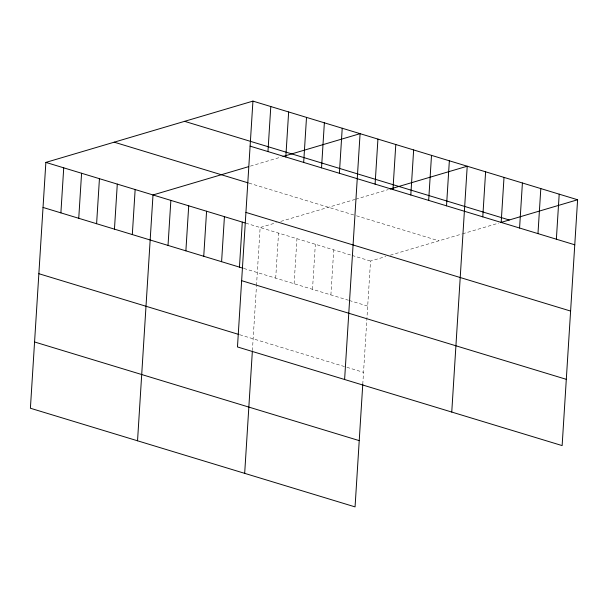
<?xml version="1.0" encoding="UTF-8"?>
<svg xmlns="http://www.w3.org/2000/svg" width="608" height="608" viewBox="0 0 608 608"><rect width="100%" height="100%" fill="white"/><g stroke="black" fill="none" stroke-linecap="round" stroke-linejoin="round"><path stroke-width="0.46" stroke-dasharray="3.04 2.28" d="M252.396 350.649L256.439 286.353M256.5 285.433L260.14 227.514L276.328 222.718M275.705 278.137L278.54 233.1M294.105 283.731L296.94 238.693M312.504 289.317L315.339 244.279M330.896 294.91L333.731 249.873M362.778 384.188L370.53 261.052L385.814 256.53M250.382 166.136L281.185 157.016M280.82 221.388L354.882 199.47M355.756 199.211L388.322 189.574M390.306 255.193L461.746 234.05M462.62 233.791L498.704 223.113M249.014 183.137L355.634 215.536M356.508 215.802L438.862 240.829M245.86 223.174L351.257 255.193M352.131 255.459L370.53 261.052M243.914 268.478L348.422 300.23M349.296 300.496L367.696 306.09M239.75 334.742L345.131 366.761M346.879 367.293L363.523 372.354"/><path stroke-width="0.91" d="M252.936 101.11L237.47 346.948L562.134 445.596L577.6 199.758L252.936 101.11L45.866 162.404L30.4 408.242L355.064 506.89L362.778 384.188M60.891 212.868L63.726 167.831M78.744 218.295L81.578 173.257M96.604 223.714L99.438 178.684M114.456 229.14L117.291 184.102M132.316 234.566L135.151 189.529M137.537 440.792L153.003 194.955L248.619 166.653M168.028 245.419L170.863 200.382M185.881 250.846L188.716 205.808M203.741 256.272L206.576 211.234M221.593 261.698L224.428 216.661M239.453 267.125L242.288 222.087M244.674 473.351L252.335 351.553M267.961 151.574L270.796 106.537M285.821 157.001L288.648 111.963M303.673 162.427L306.508 117.39M321.533 167.854L324.368 122.816M339.386 173.28L342.22 128.242M344.607 379.506L360.08 133.669L282.94 156.499M375.098 184.133L377.933 139.095M392.958 189.552L395.793 144.514M410.81 194.978L413.645 149.94M428.67 200.404L431.505 155.367M446.523 205.831L449.358 160.793M451.752 412.057L467.218 166.22L390.078 189.05M482.782 216.851L485.61 171.813M501.174 222.437L504.009 177.399M519.574 228.03L522.409 182.993M537.974 233.616L540.808 188.579M556.366 239.21L559.2 194.172M500.468 222.589L577.6 199.758M184.604 121.342L509.268 219.99M250.108 146.148L574.765 244.796M114.198 142.181L248.125 182.871M245.936 212.412L570.6 311.06M45.866 162.404L244.963 222.9M43.031 207.442L243.025 268.204M241.642 280.683L566.299 379.331M38.866 273.706L238.853 334.468M34.572 341.977L359.229 440.625"/></g></svg>
